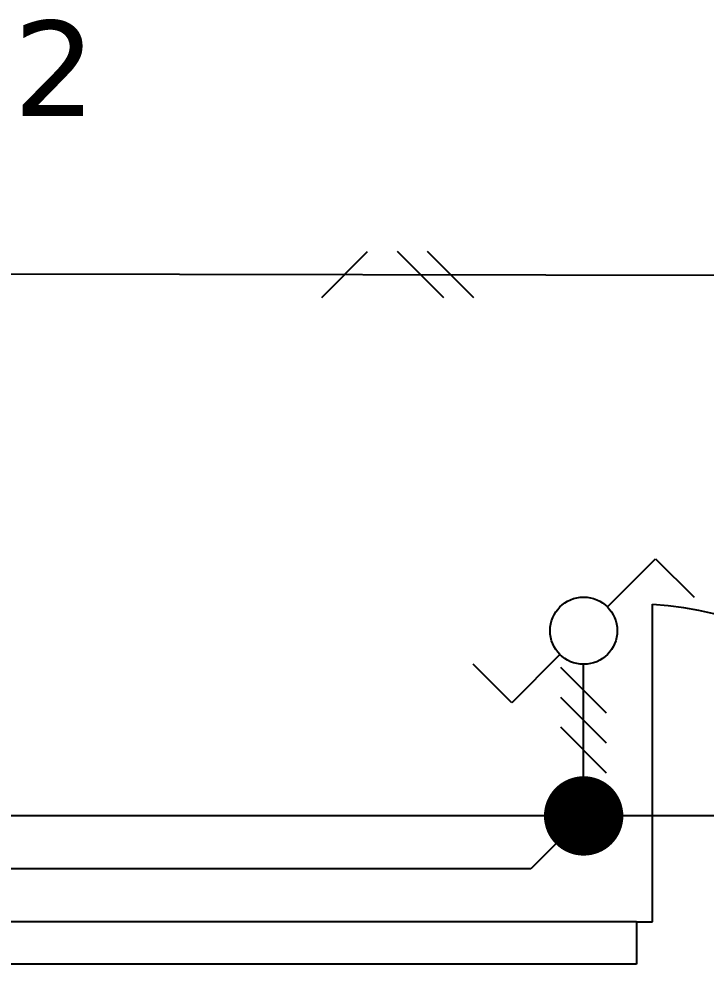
# Model space of a CAD drawing. Extents: x -9 to 600, y -23 to 65.
# Drawn here: x 270.197 to 271.495, y 38.278 to 40.064 of the extents above; entities that cross this region are included whole.
import ezdxf

# ---------------------------------------------------------------- set-up
doc = ezdxf.new("R2010")
doc.units = 0
doc.header["$LTSCALE"] = 0.8
doc.header["$MEASUREMENT"] = 0
doc.layers.get('0').update_dxf_attribs({"color": 3, "linetype": 'CONTINUOUS'})
for name, color, linetype in [('0_FIOS', 3, 'CONTINUOUS'), ('Desenho base', 7, 'CONTINUOUS'), ('ilum', 2, 'CONTINUOUS'), ('iluminação', 2, 'CONTINUOUS'), ('INTRR', 4, 'CONTINUOUS')]:
    doc.layers.add(name, color=color, linetype=linetype)
doc.layers.add('DLX_LUMKEY_IDX', color=7, linetype='CONTINUOUS', true_color=0x969696)
doc.styles.add('TableTextStyle', font='')
doc.styles.get('TableTextStyle').set_extended_font_data('VERDANA.TTF')

# ---------------------------------------------------------------- blocks, each defined once
blk = doc.blocks.new('PE')
for p, q in [((5, 0), (5, 100)), ((0, 0), (5, 0))]:
    blk.add_line(p, q)
blk.add_arc((0, 0), 100, 0, 87.134)
blk = doc.blocks.new('FIOS')
at = {"layer": '0_FIOS'}
for p, q in [((-1.255, -0.78), (-2.814, 0.78)), ((-0.238, -0.78), (-1.797, 0.78)), ((0.78, -0.78), (-0.78, 0.78))]:
    blk.add_line(p, q, dxfattribs=at)
blk = doc.blocks.new('MONO')
at = {"layer": '0_FIOS'}
for p, q in [((-3.356, -0.78), (-1.797, 0.78)), ((0.78, -0.78), (-0.78, 0.78)), ((1.797, -0.78), (0.238, 0.78))]:
    blk.add_line(p, q, dxfattribs=at)

msp = doc.modelspace()

# ---------------------------------------------------------------- linework, layer by layer
at = {"layer": 'Desenho base'}
for p, q in [((271.3635, 38.358), (266.9635, 38.358)), ((271.3635, 38.358), (271.3635, 38.278)), ((271.3635, 38.278), (266.9635, 38.278))]:
    msp.add_line(p, q, dxfattribs=at)
at = {"layer": 'ilum'}
for p, q in [((270.7687, 39.5377, 2.802), (270.8554, 39.6244, 2.802)), ((270.912, 39.6244, 2.802), (270.9986, 39.5377, 2.802)), ((270.9685, 39.6244, 2.802), (271.0552, 39.5377, 2.802)), ((267.9336, 39.5863, 2.802), (271.8392, 39.5796, 2.802)), ((271.2635, 38.558, 2.802), (271.2635, 38.8445, 2.802)), ((271.2635, 38.558, 2.802), (267.4635, 38.558)), ((271.2635, 38.558, 2.802), (271.1635, 38.458, 2.802)), ((271.8392, 38.558, 2.802), (271.2635, 38.558, 2.802)), ((271.1635, 38.458, 2.802), (267.4635, 38.458, 2.802))]:
    msp.add_line(p, q, dxfattribs=at)
at = {"layer": 'ilum', "ltscale": 0.5, "const_width": 0.075, "elevation": 2.802}
msp.add_lwpolyline([(271.226, 38.558, -1), (271.301, 38.558, -1)], format="xyb", close=True, dxfattribs=at)
at = {"layer": 'iluminação'}
for p, q in [((271.3068, 38.752, 5.534), (271.2201, 38.8387, 5.534)), ((271.3068, 38.6954, 5.534), (271.2201, 38.7821, 5.534)), ((271.3068, 38.6389, 5.534), (271.2201, 38.7256, 5.534))]:
    msp.add_line(p, q, dxfattribs=at)
at = {"layer": 'INTRR'}
for p, q in [((271.3084, 38.9529, 2.802), (271.3995, 39.044, 2.802)), ((271.3995, 39.044, 2.802), (271.4724, 38.9711, 2.802)), ((271.2186, 38.8631, 2.802), (271.1275, 38.772, 2.802)), ((271.1275, 38.772, 2.802), (271.0545, 38.8449, 2.802))]:
    msp.add_line(p, q, dxfattribs=at)
at = {"layer": 'INTRR', "linetype": 'Continuous'}
msp.add_circle((271.2635, 38.908, 2.802), 0.0635, dxfattribs=at)

# ---------------------------------------------------------------- block references
at = {"layer": 'Desenho base', "xscale": 0.006, "yscale": 0.006, "zscale": 0.006}
msp.add_blockref('PE', (271.3635, 38.358), dxfattribs=at)
at = {"layer": 'iluminação', "xscale": 0.05560094617944675, "yscale": 0.05560094617944675, "zscale": 0.05560094617944675}
msp.add_blockref('MONO', (270.9553, 39.5811, 2.802), dxfattribs=at)
at = {"layer": 'iluminação', "xscale": -0.0556022733293418, "yscale": 0.0556022733293418, "zscale": 0.05560227332934211, "rotation": 90}
msp.add_blockref('FIOS', (271.2635, 38.6822, 5.534), dxfattribs=at)

# ---------------------------------------------------------------- texts
at = {"layer": 'DLX_LUMKEY_IDX', "style": 'TableTextStyle'}
msp.add_text('2', height=0.18, dxfattribs=at).set_placement((270.1854, 39.8809, 2.8))

doc.saveas('drawing.dxf')
